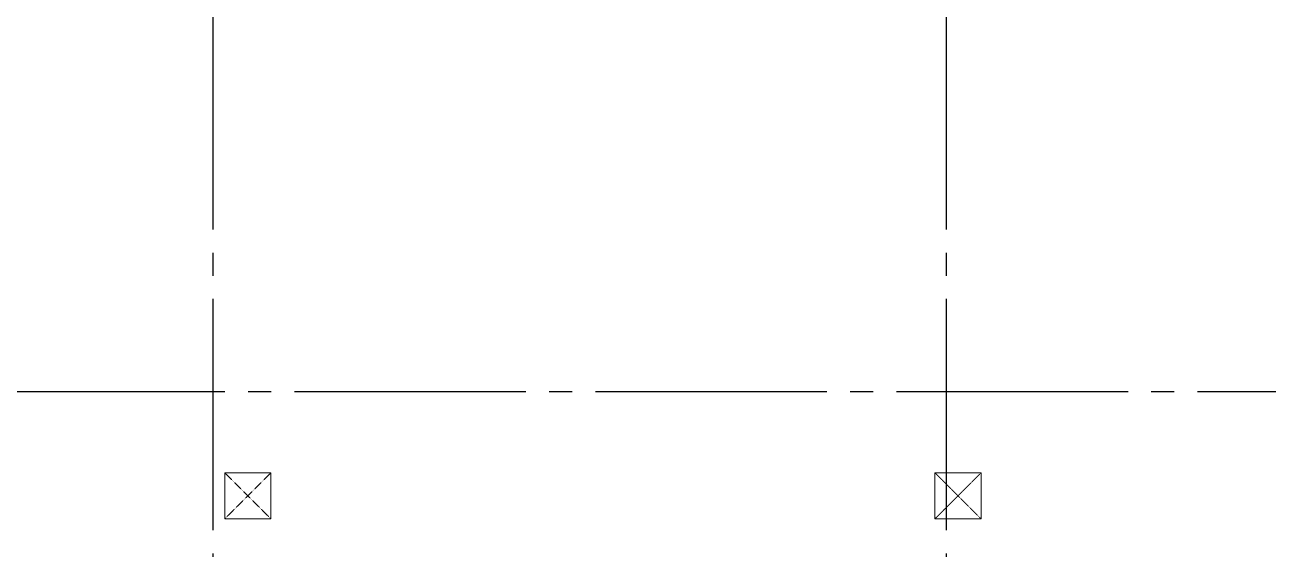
# Model space of a CAD drawing. Header units: millimetres. Extents: x -3973692 to -2843767, y 592734 to 838475.
# Drawn here: x -3522284 to -3506177, y 733489 to 740290 of the extents above; entities that cross this region are included whole.
import ezdxf
from ezdxf.enums import TextEntityAlignment as Align

# ---------------------------------------------------------------- set-up
doc = ezdxf.new("R2010")
doc.units = ezdxf.units.MM
doc.header["$MEASUREMENT"] = 0
for name, pattern in [('CHG_XX_Cot_Tang 1$0$MB_Luoi truc$0$HTT Hidden 21', [3, 2, -1]), ('CHG_XX_Luoi truc$0$MB_Luoi truc$0$Center101', [13, 10, -1, 1, -1]), ('DIVIDE2', [15.875, 6.35, -3.175, 0, -3.175, 0, -3.175])]:
    doc.linetypes.add(name, pattern=pattern)
doc.layers.add("'S_General_Divide_3 Intermediate", color=3, linetype='DIVIDE2', lineweight=40)
doc.layers.add('CHG_XX_Cot_Tang 1$0$NS-Pier', color=150, linetype='Continuous', lineweight=9)
for name, color, linetype in [('CHG_XX_Cot_Tang 1$0$mb_cot tang 1-3$0$Concrete Line', 6, 'Continuous'), ('CHG_XX_Luoi truc$0$Grid', 34, 'Continuous'), ('CHG_XX_Luoi truc$0$Grid Line', 251, 'CHG_XX_Luoi truc$0$MB_Luoi truc$0$Center101')]:
    doc.layers.add(name, color=color, linetype=linetype)
doc.styles.add('CHG_XX_Luoi truc$0$MB_Luoi truc$0$Grid A-F$0$VNI-HelveCB', font='')
doc.styles.get('CHG_XX_Luoi truc$0$MB_Luoi truc$0$Grid A-F$0$VNI-HelveCB').set_extended_font_data('VNI-Helve-Condense', bold=True)

# ---------------------------------------------------------------- blocks, each defined once
blk = doc.blocks.new('CHG_XX_Cot_Tang 1$0$HoBoi_C600x600')
at = {"layer": 'CHG_XX_Cot_Tang 1$0$NS-Pier', "linetype": 'CHG_XX_Cot_Tang 1$0$MB_Luoi truc$0$HTT Hidden 21'}
for p, q in [((300, 300), (-300, -300)), ((-300, 300), (300, -300))]:
    blk.add_line(p, q, dxfattribs=at)
at = {"layer": 'CHG_XX_Cot_Tang 1$0$NS-Pier'}
blk.add_lwpolyline([(300, -300), (300, 300), (-300, 300), (-300, -300)], close=True, dxfattribs=at)
blk = doc.blocks.new('*U2841')
at = {"layer": 'CHG_XX_Luoi truc$0$Grid Line'}
blk.add_line((0, 0), (0, 608), dxfattribs=at)
at = {"layer": 'CHG_XX_Luoi truc$0$Grid', "lineweight": -2, "style": 'CHG_XX_Luoi truc$0$MB_Luoi truc$0$Grid A-F$0$VNI-HelveCB'}
for tag, p in [('GRIDSUB', (0, 617)), ('GRID', (0, -9))]:
    blk.add_attdef(tag, text='', height=5, dxfattribs=at).set_placement(p, align=Align.MIDDLE)
blk = doc.blocks.new('*U2843')
at = {"layer": 'CHG_XX_Luoi truc$0$Grid Line'}
blk.add_line((0, 0), (0, 438), dxfattribs=at)
at = {"layer": 'CHG_XX_Luoi truc$0$Grid', "lineweight": -2, "style": 'CHG_XX_Luoi truc$0$MB_Luoi truc$0$Grid A-F$0$VNI-HelveCB'}
for tag, p in [('GRIDSUB', (0, 447)), ('GRID', (0, -9))]:
    blk.add_attdef(tag, text='', height=5, dxfattribs=at).set_placement(p, align=Align.MIDDLE)
blk = doc.blocks.new('CHG_XX_Luoi truc')
at = {"layer": 'CHG_XX_Luoi truc$0$Grid', "xscale": 300, "yscale": 300, "zscale": 300}
for p in [(28650, -12747), (38150, -12747)]:
    blk.add_blockref('*U2841', p, dxfattribs=at)
at = {"layer": 'CHG_XX_Luoi truc$0$Grid', "xscale": 300.0000000000013, "yscale": 300.0000000000013, "zscale": 300.0000000000013, "rotation": 90}
blk.add_blockref('*U2843', (110703, 125550), dxfattribs=at)
blk = doc.blocks.new('CHG_XX_Cot_Tang 1')
at = {"layer": 'CHG_XX_Cot_Tang 1$0$mb_cot tang 1-3$0$Concrete Line'}
for p in [(29100, 124200), (38300, 124200)]:
    blk.add_blockref('CHG_XX_Cot_Tang 1$0$HoBoi_C600x600', p, dxfattribs=at)
at = {"layer": 'CHG_XX_Cot_Tang 1$0$NS-Pier'}
blk.add_blockref('CHG_XX_Luoi truc', (0, 0), dxfattribs=at)

msp = doc.modelspace()

# ---------------------------------------------------------------- block references
at = {"layer": "'S_General_Divide_3 Intermediate"}
msp.add_blockref('CHG_XX_Cot_Tang 1', (-3548495.2, 609981), dxfattribs=at)

doc.saveas('drawing.dxf')
